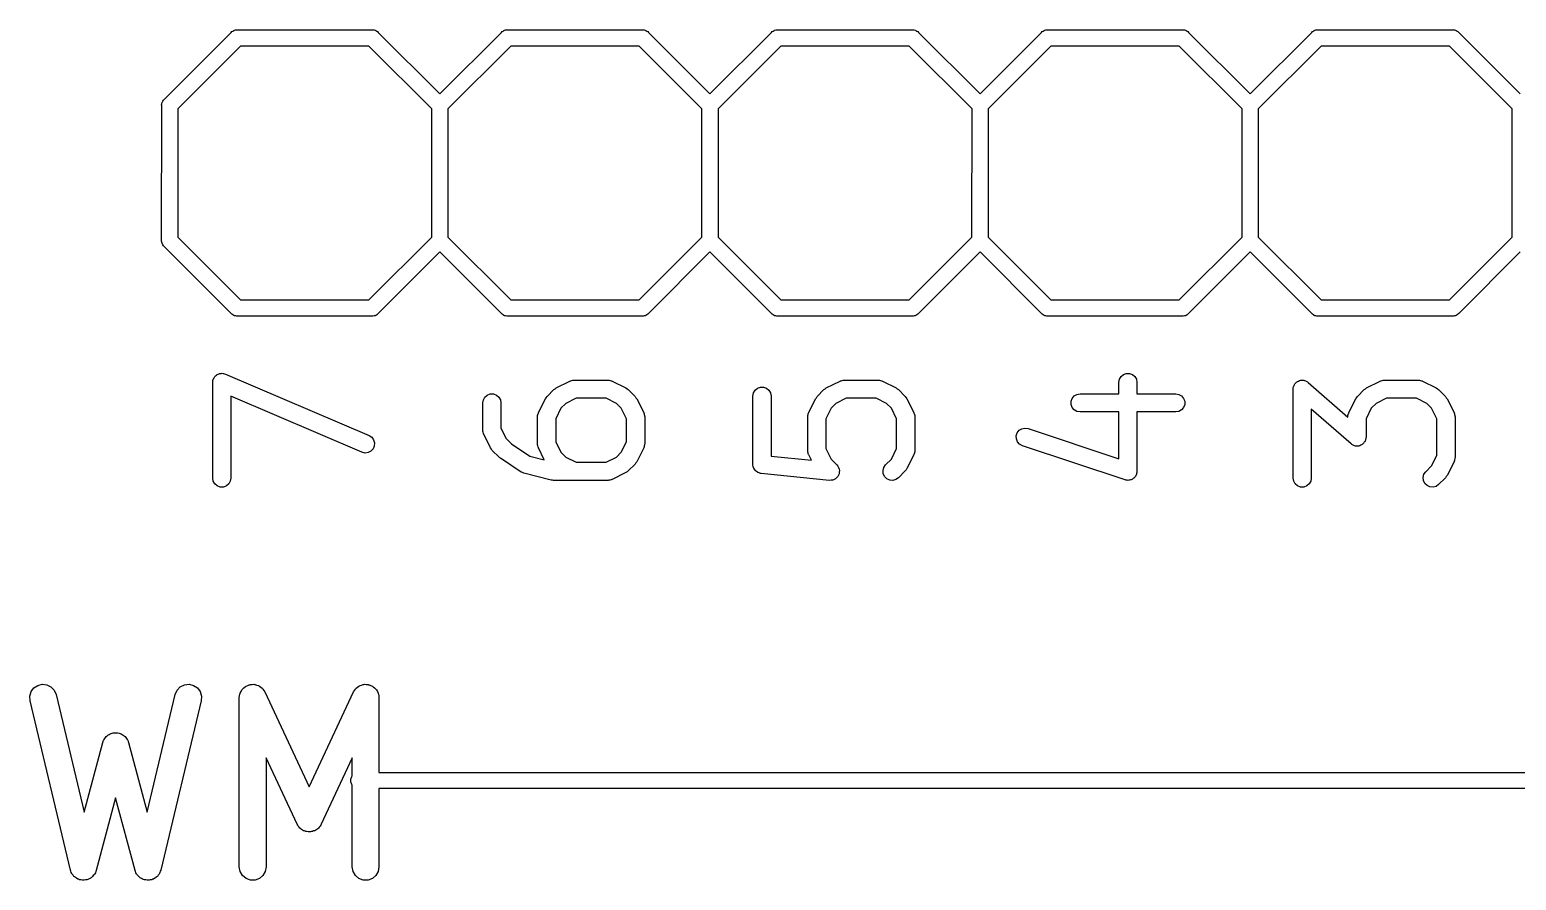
# Model space of a CAD drawing. Extents: x 91 to 202, y -131 to -74.
# Drawn here: x 140.86 to 154.84, y -87.51 to -79.51 of the extents above; entities that cross this region are included whole.
import ezdxf

# ---------------------------------------------------------------- set-up
doc = ezdxf.new("R2010")
doc.units = 0
doc.header["$MEASUREMENT"] = 0
doc.layers.add('BLACK', color=7, linetype='CONTINUOUS')

msp = doc.modelspace()

# ---------------------------------------------------------------- linework, layer by layer
at = {"layer": 'BLACK', "linetype": 'CONTINUOUS'}
for p, q in [((142.125, -80.1696), (142.755, -79.5393)), ((142.755, -79.5393), (142.762, -79.5315)), ((142.762, -79.5315), (142.771, -79.5265)), ((142.771, -79.5265), (142.779, -79.5207)), ((142.779, -79.5207), (142.782, -79.5198)), ((142.782, -79.5198), (142.785, -79.5181)), ((142.785, -79.5181), (142.795, -79.5163)), ((142.795, -79.5163), (142.805, -79.5137)), ((142.805, -79.5137), (142.815, -79.5146)), ((142.815, -79.5146), (144.078, -79.5146)), ((144.078, -79.5146), (144.088, -79.5137)), ((144.088, -79.5137), (144.098, -79.5163)), ((144.098, -79.5163), (144.108, -79.5181)), ((144.108, -79.5181), (144.111, -79.5198)), ((144.111, -79.5198), (144.114, -79.5207)), ((144.114, -79.5207), (144.123, -79.5265)), ((144.123, -79.5265), (144.131, -79.5315)), ((144.131, -79.5315), (144.138, -79.5393)), ((144.138, -79.5393), (144.717, -80.118)), ((144.717, -80.118), (145.295, -79.5393)), ((145.295, -79.5393), (145.302, -79.5315)), ((145.302, -79.5315), (145.311, -79.5265)), ((145.311, -79.5265), (145.319, -79.5207)), ((145.319, -79.5207), (145.322, -79.5198)), ((145.322, -79.5198), (145.325, -79.5181)), ((145.325, -79.5181), (145.335, -79.5163)), ((145.335, -79.5163), (145.345, -79.5137)), ((145.345, -79.5137), (145.355, -79.5146)), ((145.355, -79.5146), (146.618, -79.5146)), ((146.618, -79.5146), (146.628, -79.5137)), ((146.628, -79.5137), (146.638, -79.5163)), ((146.638, -79.5163), (146.648, -79.5181)), ((146.648, -79.5181), (146.651, -79.5198)), ((146.651, -79.5198), (146.654, -79.5207)), ((146.654, -79.5207), (146.663, -79.5265)), ((146.663, -79.5265), (146.671, -79.5315)), ((146.671, -79.5315), (146.678, -79.5393)), ((146.678, -79.5393), (147.257, -80.118)), ((147.257, -80.118), (147.835, -79.5393)), ((147.835, -79.5393), (147.842, -79.5315)), ((147.842, -79.5315), (147.851, -79.5265)), ((147.851, -79.5265), (147.859, -79.5207)), ((147.859, -79.5207), (147.862, -79.5198)), ((147.862, -79.5198), (147.865, -79.5181)), ((147.865, -79.5181), (147.875, -79.5163)), ((147.875, -79.5163), (147.885, -79.5137)), ((147.885, -79.5137), (147.895, -79.5146)), ((147.895, -79.5146), (149.158, -79.5146)), ((149.158, -79.5146), (149.168, -79.5137)), ((149.168, -79.5137), (149.178, -79.5163)), ((149.178, -79.5163), (149.188, -79.5181)), ((149.188, -79.5181), (149.191, -79.5198)), ((149.191, -79.5198), (149.194, -79.5207)), ((149.194, -79.5207), (149.203, -79.5265)), ((149.203, -79.5265), (149.211, -79.5315)), ((149.211, -79.5315), (149.218, -79.5393)), ((149.218, -79.5393), (149.797, -80.118)), ((149.797, -80.118), (150.375, -79.5393)), ((150.375, -79.5393), (150.382, -79.5315)), ((150.382, -79.5315), (150.391, -79.5265)), ((150.391, -79.5265), (150.399, -79.5207)), ((150.399, -79.5207), (150.402, -79.5198)), ((150.402, -79.5198), (150.405, -79.5181)), ((150.405, -79.5181), (150.415, -79.5163)), ((150.415, -79.5163), (150.425, -79.5137)), ((150.425, -79.5137), (150.435, -79.5146)), ((150.435, -79.5146), (151.698, -79.5146)), ((151.698, -79.5146), (151.708, -79.5137)), ((151.708, -79.5137), (151.718, -79.5163)), ((151.718, -79.5163), (151.728, -79.5181)), ((151.728, -79.5181), (151.731, -79.5198)), ((151.731, -79.5198), (151.734, -79.5207)), ((151.734, -79.5207), (151.743, -79.5265)), ((151.743, -79.5265), (151.751, -79.5315)), ((151.751, -79.5315), (151.758, -79.5393)), ((151.758, -79.5393), (152.337, -80.118)), ((152.337, -80.118), (152.915, -79.5393)), ((152.915, -79.5393), (152.922, -79.5315)), ((152.922, -79.5315), (152.931, -79.5265)), ((152.931, -79.5265), (152.939, -79.5207)), ((152.939, -79.5207), (152.942, -79.5198)), ((152.942, -79.5198), (152.945, -79.5181)), ((152.945, -79.5181), (152.955, -79.5163)), ((152.955, -79.5163), (152.965, -79.5137)), ((152.965, -79.5137), (152.975, -79.5146)), ((152.975, -79.5146), (154.238, -79.5146)), ((154.238, -79.5146), (154.248, -79.5137)), ((154.248, -79.5137), (154.258, -79.5163)), ((154.258, -79.5163), (154.268, -79.5181)), ((154.268, -79.5181), (154.271, -79.5198)), ((154.271, -79.5198), (154.274, -79.5207)), ((154.274, -79.5207), (154.283, -79.5265)), ((154.283, -79.5265), (154.291, -79.5315)), ((154.291, -79.5315), (154.298, -79.5393)), ((154.298, -79.5393), (154.877, -80.118)), ((142.843, -79.667), (142.253, -80.2574)), ((144.05, -79.667), (142.843, -79.667)), ((144.641, -80.2574), (144.05, -79.667)), ((145.383, -79.667), (144.793, -80.2574)), ((146.59, -79.667), (145.383, -79.667)), ((147.181, -80.2574), (146.59, -79.667)), ((147.923, -79.667), (147.333, -80.2574)), ((149.13, -79.667), (147.923, -79.667)), ((149.721, -80.2574), (149.13, -79.667)), ((150.463, -79.667), (149.873, -80.2574)), ((151.67, -79.667), (150.463, -79.667)), ((152.261, -80.2574), (151.67, -79.667)), ((153.003, -79.667), (152.413, -80.2574)), ((154.21, -79.667), (153.003, -79.667)), ((154.801, -80.2574), (154.21, -79.667)), ((142.1, -80.2191), (142.102, -80.2093)), ((142.101, -80.2291), (142.1, -80.2191)), ((142.1, -81.4925), (142.101, -80.2291)), ((142.102, -80.2093), (142.104, -80.1993)), ((142.104, -80.1993), (142.106, -80.1964)), ((142.106, -80.1964), (142.107, -80.1931)), ((142.107, -80.1931), (142.112, -80.1848)), ((142.112, -80.1848), (142.117, -80.1761)), ((142.117, -80.1761), (142.125, -80.1696)), ((142.253, -80.2574), (142.253, -81.4642)), ((144.641, -81.4642), (144.641, -80.2574)), ((144.793, -80.2574), (144.793, -81.4642)), ((147.18, -81.4642), (147.181, -80.2574)), ((147.333, -80.2574), (147.333, -81.4642)), ((149.72, -81.4642), (149.721, -80.2574)), ((149.873, -80.2574), (149.873, -81.4642)), ((152.26, -81.4642), (152.261, -80.2574)), ((152.413, -80.2574), (152.413, -81.4642)), ((154.8, -81.4642), (154.801, -80.2574)), ((142.1, -81.5025), (142.1, -81.4925)), ((142.253, -81.4642), (142.843, -82.0546)), ((144.05, -82.0546), (144.641, -81.4642)), ((144.793, -81.4642), (145.383, -82.0546)), ((146.59, -82.0546), (147.18, -81.4642)), ((147.333, -81.4642), (147.923, -82.0546)), ((149.13, -82.0546), (149.72, -81.4642)), ((149.873, -81.4642), (150.463, -82.0546)), ((151.67, -82.0546), (152.26, -81.4642)), ((152.413, -81.4642), (153.003, -82.0546)), ((154.21, -82.0546), (154.8, -81.4642)), ((142.102, -81.5123), (142.1, -81.5025)), ((142.104, -81.5223), (142.102, -81.5123)), ((142.106, -81.5252), (142.104, -81.5223)), ((142.107, -81.5285), (142.106, -81.5252)), ((142.112, -81.5368), (142.107, -81.5285)), ((142.117, -81.5455), (142.112, -81.5368)), ((142.125, -81.552), (142.117, -81.5455)), ((142.755, -82.1823), (142.125, -81.552)), ((144.717, -81.6036), (144.138, -82.1823)), ((145.295, -82.1823), (144.717, -81.6036)), ((147.257, -81.6036), (146.678, -82.1823)), ((147.835, -82.1823), (147.257, -81.6036)), ((149.797, -81.6036), (149.218, -82.1823)), ((150.375, -82.1823), (149.797, -81.6036)), ((152.337, -81.6036), (151.758, -82.1823)), ((152.915, -82.1823), (152.337, -81.6036)), ((154.877, -81.6036), (154.298, -82.1823)), ((142.843, -82.0546), (144.05, -82.0546)), ((145.383, -82.0546), (146.59, -82.0546)), ((147.923, -82.0546), (149.13, -82.0546)), ((150.463, -82.0546), (151.67, -82.0546)), ((153.003, -82.0546), (154.21, -82.0546)), ((142.762, -82.1901), (142.755, -82.1823)), ((142.771, -82.1951), (142.762, -82.1901)), ((142.779, -82.2009), (142.771, -82.1951)), ((144.123, -82.1951), (144.114, -82.2009)), ((144.131, -82.1901), (144.123, -82.1951)), ((144.138, -82.1823), (144.131, -82.1901)), ((145.302, -82.1901), (145.295, -82.1823)), ((145.311, -82.1951), (145.302, -82.1901)), ((145.319, -82.2009), (145.311, -82.1951)), ((146.663, -82.1951), (146.654, -82.2009)), ((146.671, -82.1901), (146.663, -82.1951)), ((146.678, -82.1823), (146.671, -82.1901)), ((147.842, -82.1901), (147.835, -82.1823)), ((147.851, -82.1951), (147.842, -82.1901)), ((147.859, -82.2009), (147.851, -82.1951)), ((149.203, -82.1951), (149.194, -82.2009)), ((149.211, -82.1901), (149.203, -82.1951)), ((149.218, -82.1823), (149.211, -82.1901)), ((150.382, -82.1901), (150.375, -82.1823)), ((150.391, -82.1951), (150.382, -82.1901)), ((150.399, -82.2009), (150.391, -82.1951)), ((151.743, -82.1951), (151.734, -82.2009)), ((151.751, -82.1901), (151.743, -82.1951)), ((151.758, -82.1823), (151.751, -82.1901)), ((152.922, -82.1901), (152.915, -82.1823)), ((152.931, -82.1951), (152.922, -82.1901)), ((152.939, -82.2009), (152.931, -82.1951)), ((154.283, -82.1951), (154.274, -82.2009)), ((154.291, -82.1901), (154.283, -82.1951)), ((154.298, -82.1823), (154.291, -82.1901)), ((142.782, -82.2018), (142.779, -82.2009)), ((142.785, -82.2035), (142.782, -82.2018)), ((142.795, -82.2053), (142.785, -82.2035)), ((142.805, -82.2079), (142.795, -82.2053)), ((142.815, -82.207), (142.805, -82.2079)), ((144.078, -82.207), (142.815, -82.207)), ((144.088, -82.2079), (144.078, -82.207)), ((144.098, -82.2053), (144.088, -82.2079)), ((144.108, -82.2035), (144.098, -82.2053)), ((144.111, -82.2018), (144.108, -82.2035)), ((144.114, -82.2009), (144.111, -82.2018)), ((145.322, -82.2018), (145.319, -82.2009)), ((145.325, -82.2035), (145.322, -82.2018)), ((145.335, -82.2053), (145.325, -82.2035)), ((145.345, -82.2079), (145.335, -82.2053)), ((145.355, -82.207), (145.345, -82.2079)), ((146.618, -82.207), (145.355, -82.207)), ((146.628, -82.2079), (146.618, -82.207)), ((146.638, -82.2053), (146.628, -82.2079)), ((146.648, -82.2035), (146.638, -82.2053)), ((146.651, -82.2018), (146.648, -82.2035)), ((146.654, -82.2009), (146.651, -82.2018)), ((147.862, -82.2018), (147.859, -82.2009)), ((147.865, -82.2035), (147.862, -82.2018)), ((147.875, -82.2053), (147.865, -82.2035)), ((147.885, -82.2079), (147.875, -82.2053)), ((147.895, -82.207), (147.885, -82.2079)), ((149.158, -82.207), (147.895, -82.207)), ((149.168, -82.2079), (149.158, -82.207)), ((149.178, -82.2053), (149.168, -82.2079)), ((149.188, -82.2035), (149.178, -82.2053)), ((149.191, -82.2018), (149.188, -82.2035)), ((149.194, -82.2009), (149.191, -82.2018)), ((150.402, -82.2018), (150.399, -82.2009)), ((150.405, -82.2035), (150.402, -82.2018)), ((150.415, -82.2053), (150.405, -82.2035)), ((150.425, -82.2079), (150.415, -82.2053)), ((150.435, -82.207), (150.425, -82.2079)), ((151.698, -82.207), (150.435, -82.207)), ((151.708, -82.2079), (151.698, -82.207)), ((151.718, -82.2053), (151.708, -82.2079)), ((151.728, -82.2035), (151.718, -82.2053)), ((151.731, -82.2018), (151.728, -82.2035)), ((151.734, -82.2009), (151.731, -82.2018)), ((152.942, -82.2018), (152.939, -82.2009)), ((152.945, -82.2035), (152.942, -82.2018)), ((152.955, -82.2053), (152.945, -82.2035)), ((152.965, -82.2079), (152.955, -82.2053)), ((152.975, -82.207), (152.965, -82.2079)), ((154.238, -82.207), (152.975, -82.207)), ((154.248, -82.2079), (154.238, -82.207)), ((154.258, -82.2053), (154.248, -82.2079)), ((154.268, -82.2035), (154.258, -82.2053)), ((154.271, -82.2018), (154.268, -82.2035)), ((154.274, -82.2009), (154.271, -82.2018)), ((142.623, -82.757), (142.633, -82.7537)), ((142.633, -82.7537), (142.641, -82.7493)), ((142.641, -82.7493), (142.646, -82.7487)), ((142.646, -82.7487), (142.651, -82.7469)), ((142.651, -82.7469), (142.661, -82.7469)), ((142.661, -82.7469), (142.671, -82.7457)), ((142.671, -82.7457), (142.676, -82.7469)), ((142.676, -82.7469), (142.681, -82.7469)), ((142.681, -82.7469), (142.69, -82.7503)), ((142.69, -82.7503), (142.7, -82.7525)), ((142.7, -82.7525), (144.051, -83.3316)), ((151.144, -82.757), (151.172, -82.7469)), ((151.172, -82.7469), (151.202, -82.7469)), ((151.202, -82.7469), (151.23, -82.757)), ((142.581, -82.831), (142.582, -82.8213)), ((142.581, -83.7318), (142.581, -82.831)), ((142.582, -82.8213), (142.583, -82.8115)), ((142.583, -82.8115), (142.585, -82.8068)), ((142.585, -82.8068), (142.586, -82.8018)), ((142.586, -82.8018), (142.591, -82.7933)), ((142.591, -82.7933), (142.595, -82.7842)), ((142.595, -82.7842), (142.598, -82.7805)), ((142.598, -82.7805), (142.601, -82.7761)), ((142.601, -82.7761), (142.608, -82.7698)), ((142.608, -82.7698), (142.615, -82.7626)), ((142.615, -82.7626), (142.619, -82.7603)), ((142.619, -82.7603), (142.623, -82.757)), ((145.789, -82.8993), (145.8, -82.8915)), ((145.8, -82.8915), (145.811, -82.8833)), ((145.811, -82.8833), (145.94, -82.819)), ((145.94, -82.819), (145.945, -82.8176)), ((145.945, -82.8176), (145.949, -82.8151)), ((145.949, -82.8151), (145.959, -82.8134)), ((145.959, -82.8134), (145.968, -82.8105)), ((145.968, -82.8105), (145.973, -82.8108)), ((145.973, -82.8108), (145.978, -82.81)), ((145.978, -82.81), (146.3, -82.81)), ((146.3, -82.81), (146.305, -82.8108)), ((146.305, -82.8108), (146.31, -82.8105)), ((146.31, -82.8105), (146.319, -82.8134)), ((146.319, -82.8134), (146.329, -82.8151)), ((146.329, -82.8151), (146.333, -82.8176)), ((146.333, -82.8176), (146.338, -82.819)), ((146.338, -82.819), (146.467, -82.8833)), ((146.467, -82.8833), (146.478, -82.8915)), ((146.478, -82.8915), (146.489, -82.8993)), ((147.681, -82.9048), (147.703, -82.8857)), ((147.703, -82.8857), (147.731, -82.8756)), ((147.731, -82.8756), (147.761, -82.8756)), ((147.761, -82.8756), (147.789, -82.8857)), ((147.789, -82.8857), (147.811, -82.9048)), ((148.329, -82.8993), (148.34, -82.8915)), ((148.34, -82.8915), (148.351, -82.8833)), ((148.351, -82.8833), (148.48, -82.819)), ((148.48, -82.819), (148.485, -82.8176)), ((148.485, -82.8176), (148.489, -82.8151)), ((148.489, -82.8151), (148.499, -82.8134)), ((148.499, -82.8134), (148.508, -82.8105)), ((148.508, -82.8105), (148.513, -82.8108)), ((148.513, -82.8108), (148.518, -82.81)), ((148.518, -82.81), (148.84, -82.81)), ((148.84, -82.81), (148.845, -82.8108)), ((148.845, -82.8108), (148.85, -82.8105)), ((148.85, -82.8105), (148.859, -82.8134)), ((148.859, -82.8134), (148.869, -82.8151)), ((148.869, -82.8151), (148.873, -82.8176)), ((148.873, -82.8176), (148.878, -82.819)), ((148.878, -82.819), (149.007, -82.8833)), ((149.007, -82.8833), (149.018, -82.8915)), ((149.018, -82.8915), (149.029, -82.8993)), ((151.102, -82.831), (151.107, -82.8018)), ((151.102, -82.9387), (151.102, -82.831)), ((151.107, -82.8018), (151.122, -82.7761)), ((151.122, -82.7761), (151.144, -82.757)), ((151.23, -82.757), (151.252, -82.7761)), ((151.252, -82.7761), (151.267, -82.8018)), ((151.267, -82.8018), (151.272, -82.831)), ((151.272, -82.831), (151.272, -82.9387)), ((152.741, -82.8953), (152.742, -82.8871)), ((152.741, -83.7318), (152.741, -82.8953)), ((152.742, -82.8787), (152.745, -82.8726)), ((152.742, -82.8871), (152.742, -82.8787)), ((152.745, -82.8726), (152.746, -82.8661)), ((152.746, -82.8661), (152.75, -82.8589)), ((152.75, -82.8589), (152.753, -82.8511)), ((152.753, -82.8511), (152.757, -82.8462)), ((152.757, -82.8462), (152.761, -82.8404)), ((152.761, -82.8404), (152.767, -82.8351)), ((152.767, -82.8351), (152.773, -82.8288)), ((152.773, -82.8288), (152.778, -82.8256)), ((152.778, -82.8256), (152.783, -82.8214)), ((152.783, -82.8214), (152.791, -82.8185)), ((152.791, -82.8185), (152.799, -82.8145)), ((152.799, -82.8145), (152.805, -82.8135)), ((152.805, -82.8135), (152.811, -82.8113)), ((152.811, -82.8113), (152.82, -82.8113)), ((152.82, -82.8113), (152.828, -82.81)), ((152.828, -82.81), (152.834, -82.8113)), ((152.834, -82.8113), (152.841, -82.8113)), ((152.841, -82.8113), (152.849, -82.8141)), ((152.849, -82.8141), (152.857, -82.8157)), ((152.857, -82.8157), (152.863, -82.8191)), ((152.863, -82.8191), (152.869, -82.8214)), ((152.869, -82.8214), (152.875, -82.8268)), ((152.875, -82.8268), (152.882, -82.8311)), ((152.882, -82.8311), (153.256, -83.1577)), ((153.409, -82.8993), (153.42, -82.8915)), ((153.42, -82.8915), (153.431, -82.8833)), ((153.431, -82.8833), (153.56, -82.819)), ((153.56, -82.819), (153.565, -82.8176)), ((153.565, -82.8176), (153.569, -82.8151)), ((153.569, -82.8151), (153.579, -82.8134)), ((153.579, -82.8134), (153.588, -82.8105)), ((153.588, -82.8105), (153.593, -82.8108)), ((153.593, -82.8108), (153.598, -82.81)), ((153.598, -82.81), (153.92, -82.81)), ((153.92, -82.81), (153.925, -82.8108)), ((153.925, -82.8108), (153.93, -82.8105)), ((153.93, -82.8105), (153.939, -82.8134)), ((153.939, -82.8134), (153.949, -82.8151)), ((153.949, -82.8151), (153.953, -82.8176)), ((153.953, -82.8176), (153.958, -82.819)), ((153.958, -82.819), (154.087, -82.8833)), ((154.087, -82.8833), (154.098, -82.8915)), ((154.098, -82.8915), (154.109, -82.8993)), ((143.984, -83.4885), (142.751, -82.9604)), ((142.751, -82.9604), (142.751, -83.7318)), ((145.121, -83.024), (145.126, -82.9948)), ((145.121, -83.2814), (145.121, -83.024)), ((145.126, -82.9948), (145.141, -82.9691)), ((145.141, -82.9691), (145.163, -82.9501)), ((145.163, -82.9501), (145.191, -82.94)), ((145.191, -82.94), (145.221, -82.94)), ((145.221, -82.94), (145.249, -82.9501)), ((145.249, -82.9501), (145.271, -82.9691)), ((145.271, -82.9691), (145.286, -82.9948)), ((145.286, -82.9948), (145.291, -83.024)), ((145.291, -83.024), (145.291, -83.2612)), ((145.645, -83.1145), (145.709, -82.9858)), ((145.709, -82.9858), (145.717, -82.9748)), ((145.717, -82.9748), (145.725, -82.9637)), ((145.725, -82.9637), (145.789, -82.8993)), ((145.9, -83.0298), (145.855, -83.0746)), ((145.998, -82.9806), (145.9, -83.0298)), ((146.28, -82.9806), (145.998, -82.9806)), ((146.378, -83.0298), (146.28, -82.9806)), ((146.423, -83.0746), (146.378, -83.0298)), ((146.489, -82.8993), (146.553, -82.9637)), ((146.553, -82.9637), (146.561, -82.9749)), ((146.561, -82.9749), (146.569, -82.9858)), ((146.569, -82.9858), (146.634, -83.1145)), ((147.661, -82.9597), (147.666, -82.9305)), ((147.661, -83.6031), (147.661, -82.9597)), ((147.666, -82.9305), (147.681, -82.9048)), ((147.811, -82.9048), (147.826, -82.9305)), ((147.826, -82.9305), (147.831, -82.9597)), ((147.831, -82.9597), (147.831, -83.5259)), ((148.185, -83.1145), (148.249, -82.9858)), ((148.249, -82.9858), (148.257, -82.9748)), ((148.257, -82.9748), (148.265, -82.9637)), ((148.265, -82.9637), (148.329, -82.8993)), ((148.44, -83.0298), (148.395, -83.0746)), ((148.538, -82.9806), (148.44, -83.0298)), ((148.82, -82.9806), (148.538, -82.9806)), ((148.918, -83.0298), (148.82, -82.9806)), ((148.963, -83.0746), (148.918, -83.0298)), ((149.029, -82.8993), (149.093, -82.9637)), ((149.093, -82.9637), (149.101, -82.9749)), ((149.101, -82.9749), (149.109, -82.9858)), ((149.109, -82.9858), (149.174, -83.1145)), ((150.652, -83.0092), (150.663, -82.9813)), ((150.652, -83.0388), (150.652, -83.0092)), ((150.663, -82.9813), (150.682, -82.9586)), ((150.682, -82.9586), (150.707, -82.9438)), ((150.707, -82.9438), (150.737, -82.9387)), ((150.737, -82.9387), (151.102, -82.9387)), ((151.272, -82.9387), (151.637, -82.9387)), ((151.637, -82.9387), (151.667, -82.9438)), ((151.667, -82.9438), (151.692, -82.9586)), ((151.692, -82.9586), (151.711, -82.9813)), ((151.711, -82.9813), (151.721, -83.0092)), ((151.721, -83.0092), (151.721, -83.0388)), ((153.265, -83.1145), (153.329, -82.9858)), ((153.329, -82.9858), (153.337, -82.9748)), ((153.337, -82.9748), (153.345, -82.9637)), ((153.345, -82.9637), (153.409, -82.8993)), ((153.52, -83.0298), (153.475, -83.0746)), ((153.618, -82.9806), (153.52, -83.0298)), ((153.9, -82.9806), (153.618, -82.9806)), ((153.998, -83.0298), (153.9, -82.9806)), ((154.043, -83.0746), (153.998, -83.0298)), ((154.109, -82.8993), (154.173, -82.9637)), ((154.173, -82.9637), (154.181, -82.9749)), ((154.181, -82.9749), (154.189, -82.9858)), ((154.189, -82.9858), (154.254, -83.1145)), ((145.636, -83.1429), (145.639, -83.1333)), ((145.636, -83.1478), (145.636, -83.1429)), ((145.636, -83.1527), (145.636, -83.1478)), ((145.636, -83.4101), (145.636, -83.1527)), ((145.639, -83.1333), (145.641, -83.1235)), ((145.641, -83.1235), (145.643, -83.1192)), ((145.643, -83.1192), (145.645, -83.1145)), ((145.855, -83.0746), (145.806, -83.1728)), ((145.806, -83.1728), (145.806, -83.3899)), ((146.472, -83.1728), (146.423, -83.0746)), ((146.472, -83.3899), (146.472, -83.1728)), ((146.634, -83.1145), (146.635, -83.1192)), ((146.635, -83.1192), (146.638, -83.1235)), ((146.638, -83.1235), (146.639, -83.1333)), ((146.639, -83.1333), (146.642, -83.1429)), ((146.642, -83.1429), (146.642, -83.1478)), ((146.642, -83.1478), (146.643, -83.1527)), ((146.643, -83.1527), (146.643, -83.4101)), ((148.176, -83.1429), (148.179, -83.1333)), ((148.176, -83.1478), (148.176, -83.1429)), ((148.176, -83.1527), (148.176, -83.1478)), ((148.176, -83.4744), (148.176, -83.1527)), ((148.179, -83.1333), (148.181, -83.1235)), ((148.181, -83.1235), (148.183, -83.1192)), ((148.183, -83.1192), (148.185, -83.1145)), ((148.395, -83.0746), (148.346, -83.1728)), ((148.346, -83.1728), (148.346, -83.4543)), ((149.012, -83.1728), (148.963, -83.0746)), ((149.012, -83.4543), (149.012, -83.1728)), ((149.174, -83.1145), (149.175, -83.1192)), ((149.175, -83.1192), (149.178, -83.1235)), ((149.178, -83.1235), (149.179, -83.1333)), ((149.179, -83.1333), (149.182, -83.1429)), ((149.182, -83.1429), (149.182, -83.1478)), ((149.182, -83.1478), (149.183, -83.1527)), ((149.183, -83.1527), (149.183, -83.4744)), ((150.663, -83.0667), (150.652, -83.0388)), ((150.682, -83.0894), (150.663, -83.0667)), ((150.707, -83.1042), (150.682, -83.0894)), ((150.737, -83.1093), (150.707, -83.1042)), ((151.102, -83.1093), (150.737, -83.1093)), ((151.102, -83.5491), (151.102, -83.1093)), ((151.637, -83.1093), (151.272, -83.1093)), ((151.272, -83.1093), (151.272, -83.6675)), ((151.667, -83.1042), (151.637, -83.1093)), ((151.692, -83.0894), (151.667, -83.1042)), ((151.711, -83.0667), (151.692, -83.0894)), ((151.721, -83.0388), (151.711, -83.0667)), ((153.285, -83.41), (152.911, -83.0834)), ((152.911, -83.0834), (152.911, -83.7318)), ((153.256, -83.1429), (153.259, -83.1333)), ((153.256, -83.1478), (153.256, -83.1429)), ((153.256, -83.1527), (153.256, -83.1478)), ((153.256, -83.1577), (153.256, -83.1527)), ((153.259, -83.1333), (153.261, -83.1235)), ((153.261, -83.1235), (153.263, -83.1192)), ((153.263, -83.1192), (153.265, -83.1145)), ((153.475, -83.0746), (153.426, -83.1728)), ((153.426, -83.1728), (153.426, -83.3457)), ((154.092, -83.1728), (154.043, -83.0746)), ((154.092, -83.5186), (154.092, -83.1728)), ((154.254, -83.1145), (154.255, -83.1192)), ((154.255, -83.1192), (154.258, -83.1235)), ((154.258, -83.1235), (154.259, -83.1333)), ((154.259, -83.1333), (154.262, -83.1429)), ((154.262, -83.1429), (154.262, -83.1478)), ((154.262, -83.1478), (154.263, -83.1527)), ((154.263, -83.1527), (154.263, -83.5388)), ((145.122, -83.2862), (145.121, -83.2814)), ((145.121, -83.2911), (145.122, -83.2862)), ((145.124, -83.3007), (145.121, -83.2911)), ((145.126, -83.3106), (145.124, -83.3007)), ((145.128, -83.3148), (145.126, -83.3106)), ((145.13, -83.3196), (145.128, -83.3148)), ((145.291, -83.2612), (145.341, -83.3595)), ((150.137, -83.3332), (150.147, -83.3051)), ((150.147, -83.3051), (150.165, -83.2819)), ((150.165, -83.2819), (150.19, -83.2664)), ((150.19, -83.2664), (150.219, -83.2604)), ((150.219, -83.2604), (150.249, -83.2648)), ((150.249, -83.2648), (151.102, -83.5491)), ((144.051, -83.3316), (144.076, -83.3479)), ((144.076, -83.3479), (144.094, -83.3716)), ((144.1, -83.4296), (144.089, -83.4568)), ((144.094, -83.3716), (144.102, -83.4)), ((144.102, -83.4), (144.1, -83.4296)), ((145.194, -83.4482), (145.13, -83.3196)), ((145.202, -83.4592), (145.194, -83.4482)), ((145.341, -83.3595), (145.389, -83.4081)), ((145.389, -83.4081), (145.563, -83.5239)), ((145.636, -83.4149), (145.636, -83.4101)), ((145.636, -83.4198), (145.636, -83.4149)), ((145.639, -83.4294), (145.636, -83.4198)), ((145.641, -83.4393), (145.639, -83.4294)), ((145.643, -83.4435), (145.641, -83.4393)), ((145.645, -83.4482), (145.643, -83.4435)), ((145.699, -83.558), (145.645, -83.4482)), ((145.806, -83.3899), (145.855, -83.4882)), ((146.423, -83.4882), (146.472, -83.3899)), ((146.634, -83.4482), (146.569, -83.5769)), ((146.635, -83.4435), (146.634, -83.4482)), ((146.638, -83.4393), (146.635, -83.4435)), ((146.639, -83.4294), (146.638, -83.4393)), ((146.642, -83.4198), (146.639, -83.4294)), ((146.643, -83.4101), (146.642, -83.4149)), ((146.642, -83.4149), (146.642, -83.4198)), ((148.346, -83.4543), (148.395, -83.5526)), ((148.963, -83.5526), (149.012, -83.4543)), ((150.138, -83.3628), (150.137, -83.3332)), ((150.149, -83.3904), (150.138, -83.3628)), ((150.169, -83.4126), (150.149, -83.3904)), ((150.195, -83.4267), (150.169, -83.4126)), ((151.16, -83.7484), (150.195, -83.4267)), ((153.292, -83.4143), (153.285, -83.41)), ((153.298, -83.4196), (153.292, -83.4143)), ((153.304, -83.4219), (153.298, -83.4196)), ((153.31, -83.4253), (153.304, -83.4219)), ((153.318, -83.4269), (153.31, -83.4253)), ((153.326, -83.4298), (153.318, -83.4269)), ((153.333, -83.4298), (153.326, -83.4298)), ((153.339, -83.4311), (153.333, -83.4298)), ((153.347, -83.4298), (153.339, -83.4311)), ((153.356, -83.4298), (153.347, -83.4298)), ((153.362, -83.4275), (153.356, -83.4298)), ((153.368, -83.4265), (153.362, -83.4275)), ((153.376, -83.4225), (153.368, -83.4265)), ((153.384, -83.4196), (153.376, -83.4225)), ((153.389, -83.4154), (153.384, -83.4196)), ((153.394, -83.4122), (153.389, -83.4154)), ((153.4, -83.406), (153.394, -83.4122)), ((153.406, -83.4006), (153.4, -83.406)), ((153.41, -83.3949), (153.406, -83.4006)), ((153.414, -83.3899), (153.41, -83.3949)), ((153.417, -83.3821), (153.414, -83.3899)), ((153.421, -83.3749), (153.417, -83.3821)), ((153.422, -83.3684), (153.421, -83.3749)), ((153.425, -83.3623), (153.422, -83.3684)), ((153.426, -83.3457), (153.425, -83.3539)), ((153.425, -83.3539), (153.425, -83.3623)), ((144.013, -83.4953), (143.984, -83.4885)), ((144.042, -83.4918), (144.013, -83.4953)), ((144.068, -83.4784), (144.042, -83.4918)), ((144.089, -83.4568), (144.068, -83.4784)), ((145.21, -83.4704), (145.202, -83.4592)), ((145.274, -83.5348), (145.21, -83.4704)), ((145.281, -83.5396), (145.274, -83.5348)), ((145.287, -83.5454), (145.281, -83.5396)), ((145.48, -83.6741), (145.287, -83.5454)), ((145.563, -83.5239), (145.699, -83.558)), ((145.855, -83.4882), (145.9, -83.533)), ((145.9, -83.533), (145.998, -83.5821)), ((145.998, -83.5821), (146.28, -83.5821)), ((146.28, -83.5821), (146.378, -83.533)), ((146.378, -83.533), (146.423, -83.4882)), ((146.561, -83.5879), (146.553, -83.5991)), ((146.569, -83.5769), (146.561, -83.5879)), ((147.831, -83.5259), (148.21, -83.5638)), ((148.176, -83.4793), (148.176, -83.4744)), ((148.176, -83.4842), (148.176, -83.4793)), ((148.179, -83.4938), (148.176, -83.4842)), ((148.181, -83.5036), (148.179, -83.4938)), ((148.183, -83.5079), (148.181, -83.5036)), ((148.185, -83.5126), (148.183, -83.5079)), ((148.21, -83.5638), (148.185, -83.5126)), ((148.395, -83.5526), (148.45, -83.6071)), ((148.908, -83.6071), (148.963, -83.5526)), ((149.174, -83.5126), (149.109, -83.6413)), ((149.175, -83.5079), (149.174, -83.5126)), ((149.178, -83.5036), (149.175, -83.5079)), ((149.179, -83.4938), (149.178, -83.5036)), ((149.182, -83.4842), (149.179, -83.4938)), ((149.183, -83.4744), (149.182, -83.4793)), ((149.182, -83.4793), (149.182, -83.4842)), ((154.043, -83.6169), (154.092, -83.5186)), ((154.254, -83.5769), (154.189, -83.7056)), ((154.255, -83.5722), (154.254, -83.5769)), ((154.258, -83.568), (154.255, -83.5722)), ((154.259, -83.5581), (154.258, -83.568)), ((154.262, -83.5485), (154.259, -83.5581)), ((154.263, -83.5388), (154.262, -83.5436)), ((154.262, -83.5436), (154.262, -83.5485)), ((142.586, -83.761), (142.581, -83.7318)), ((142.751, -83.7318), (142.746, -83.761)), ((145.494, -83.68), (145.48, -83.6741)), ((145.507, -83.6859), (145.494, -83.68)), ((145.764, -83.7503), (145.507, -83.6859)), ((146.467, -83.6795), (146.338, -83.7438)), ((146.478, -83.6713), (146.467, -83.6795)), ((146.489, -83.6635), (146.478, -83.6713)), ((146.553, -83.5991), (146.489, -83.6635)), ((147.661, -83.6063), (147.661, -83.6031)), ((147.661, -83.6095), (147.661, -83.6063)), ((147.664, -83.6208), (147.661, -83.6095)), ((147.666, -83.6323), (147.664, -83.6208)), ((147.667, -83.6351), (147.666, -83.6323)), ((147.668, -83.6382), (147.667, -83.6351)), ((147.675, -83.6479), (147.668, -83.6382)), ((147.681, -83.658), (147.675, -83.6479)), ((147.683, -83.66), (147.681, -83.658)), ((147.685, -83.6627), (147.683, -83.66)), ((147.694, -83.6695), (147.685, -83.6627)), ((147.703, -83.677), (147.694, -83.6695)), ((147.706, -83.6781), (147.703, -83.677)), ((147.709, -83.68), (147.706, -83.6781)), ((147.72, -83.6832), (147.709, -83.68)), ((147.731, -83.6872), (147.72, -83.6832)), ((147.734, -83.6872), (147.731, -83.6872)), ((147.738, -83.688), (147.734, -83.6872)), ((148.381, -83.7524), (147.738, -83.688)), ((148.449, -83.7273), (148.438, -83.7374)), ((148.459, -83.7173), (148.449, -83.7273)), ((148.45, -83.6071), (148.45, -83.6076)), ((148.45, -83.6076), (148.451, -83.6079)), ((148.451, -83.6079), (148.459, -83.6197)), ((148.459, -83.6197), (148.467, -83.6314)), ((148.465, -83.7035), (148.459, -83.7164)), ((148.459, -83.7164), (148.459, -83.7168)), ((148.459, -83.7168), (148.459, -83.7173)), ((148.472, -83.6906), (148.465, -83.7035)), ((148.467, -83.6314), (148.467, -83.6319)), ((148.467, -83.6319), (148.467, -83.6324)), ((148.467, -83.6324), (148.471, -83.6462)), ((148.471, -83.6462), (148.475, -83.66)), ((148.473, -83.6753), (148.472, -83.6896)), ((148.472, -83.6896), (148.472, -83.69)), ((148.472, -83.69), (148.472, -83.6906)), ((148.475, -83.6611), (148.473, -83.6753)), ((148.475, -83.66), (148.475, -83.6606)), ((148.475, -83.6606), (148.475, -83.6611)), ((148.884, -83.66), (148.891, -83.6314)), ((148.886, -83.6896), (148.884, -83.66)), ((148.899, -83.7164), (148.886, -83.6896)), ((148.891, -83.6314), (148.908, -83.6071)), ((148.92, -83.7374), (148.899, -83.7164)), ((149.029, -83.7278), (149.005, -83.7448)), ((149.093, -83.6635), (149.029, -83.7278)), ((149.101, -83.6523), (149.093, -83.6635)), ((149.109, -83.6413), (149.101, -83.6523)), ((151.244, -83.7313), (151.236, -83.7358)), ((151.247, -83.7264), (151.244, -83.7313)), ((151.252, -83.7223), (151.247, -83.7264)), ((151.257, -83.7149), (151.252, -83.7223)), ((151.262, -83.7081), (151.257, -83.7149)), ((151.264, -83.7021), (151.262, -83.7081)), ((151.267, -83.6967), (151.264, -83.7021)), ((151.269, -83.6882), (151.267, -83.6967)), ((151.271, -83.68), (151.269, -83.6882)), ((151.272, -83.6675), (151.271, -83.6737)), ((151.271, -83.6737), (151.271, -83.68)), ((152.746, -83.761), (152.741, -83.7318)), ((152.911, -83.7318), (152.906, -83.761)), ((153.964, -83.7244), (153.971, -83.6957)), ((153.966, -83.7539), (153.964, -83.7244)), ((153.971, -83.6957), (153.988, -83.6715)), ((153.988, -83.6715), (154.043, -83.6169)), ((154.173, -83.7278), (154.109, -83.7922)), ((154.181, -83.7166), (154.173, -83.7278)), ((154.189, -83.7056), (154.181, -83.7166)), ((142.601, -83.7867), (142.586, -83.761)), ((142.623, -83.8057), (142.601, -83.7867)), ((142.651, -83.8159), (142.623, -83.8057)), ((142.681, -83.8159), (142.651, -83.8159)), ((142.709, -83.8057), (142.681, -83.8159)), ((142.731, -83.7867), (142.709, -83.8057)), ((142.746, -83.761), (142.731, -83.7867)), ((145.775, -83.751), (145.764, -83.7503)), ((145.785, -83.7528), (145.775, -83.751)), ((146.3, -83.7528), (145.785, -83.7528)), ((146.305, -83.752), (146.3, -83.7528)), ((146.31, -83.7522), (146.305, -83.752)), ((146.319, -83.7494), (146.31, -83.7522)), ((146.329, -83.7477), (146.319, -83.7494)), ((146.333, -83.7452), (146.329, -83.7477)), ((146.338, -83.7438), (146.333, -83.7452)), ((148.382, -83.7523), (148.381, -83.7524)), ((148.396, -83.7512), (148.382, -83.7525)), ((148.382, -83.7525), (148.382, -83.7523)), ((148.411, -83.7502), (148.396, -83.7512)), ((148.412, -83.7499), (148.411, -83.7499)), ((148.411, -83.7499), (148.411, -83.7502)), ((148.425, -83.7439), (148.412, -83.7499)), ((148.438, -83.738), (148.425, -83.7439)), ((148.438, -83.7374), (148.438, -83.7376)), ((148.438, -83.7376), (148.438, -83.738)), ((148.947, -83.7499), (148.92, -83.7374)), ((148.976, -83.7525), (148.947, -83.7499)), ((149.005, -83.7448), (148.976, -83.7525)), ((151.166, -83.7494), (151.16, -83.7484)), ((151.172, -83.7515), (151.166, -83.7494)), ((151.181, -83.7515), (151.172, -83.7515)), ((151.189, -83.7528), (151.181, -83.7515)), ((151.195, -83.7515), (151.189, -83.7528)), ((151.202, -83.7515), (151.195, -83.7515)), ((151.21, -83.7486), (151.202, -83.7515)), ((151.218, -83.7468), (151.21, -83.7486)), ((151.224, -83.7435), (151.218, -83.7468)), ((151.23, -83.7414), (151.224, -83.7435)), ((151.236, -83.7358), (151.23, -83.7414)), ((152.761, -83.7867), (152.746, -83.761)), ((152.783, -83.8057), (152.761, -83.7867)), ((152.811, -83.8159), (152.783, -83.8057)), ((152.841, -83.8159), (152.811, -83.8159)), ((152.869, -83.8057), (152.841, -83.8159)), ((152.891, -83.7867), (152.869, -83.8057)), ((152.906, -83.761), (152.891, -83.7867)), ((153.979, -83.7808), (153.966, -83.7539)), ((154, -83.8017), (153.979, -83.7808)), ((154.027, -83.8142), (154, -83.8017)), ((154.056, -83.8168), (154.027, -83.8142)), ((154.085, -83.8092), (154.056, -83.8168)), ((154.109, -83.7922), (154.085, -83.8092)), ((140.899, -85.705), (140.935, -85.681)), ((140.935, -85.681), (140.978, -85.6709)), ((140.978, -85.6709), (141.021, -85.6759)), ((141.021, -85.6759), (141.06, -85.6955)), ((142.275, -85.6955), (142.314, -85.6759)), ((142.314, -85.6759), (142.358, -85.6709)), ((142.358, -85.6709), (142.4, -85.681)), ((142.4, -85.681), (142.437, -85.705)), ((142.885, -85.6934), (142.89, -85.6911)), ((142.89, -85.6911), (142.894, -85.6875)), ((142.894, -85.6875), (142.91, -85.6819)), ((142.91, -85.6819), (142.924, -85.6749)), ((142.924, -85.6749), (142.93, -85.6745)), ((142.93, -85.6745), (142.935, -85.6726)), ((142.935, -85.6726), (142.952, -85.6726)), ((142.952, -85.6726), (142.968, -85.6711)), ((142.968, -85.6711), (142.973, -85.6726)), ((142.973, -85.6726), (142.979, -85.6726)), ((142.979, -85.6726), (142.994, -85.6782)), ((142.994, -85.6782), (143.01, -85.6824)), ((143.01, -85.6824), (143.015, -85.6856)), ((143.015, -85.6856), (143.02, -85.6875)), ((143.02, -85.6875), (143.032, -85.698)), ((143.943, -85.698), (143.956, -85.6875)), ((143.956, -85.6875), (143.961, -85.6856)), ((143.961, -85.6856), (143.966, -85.6824)), ((143.966, -85.6824), (143.981, -85.6782)), ((143.981, -85.6782), (143.997, -85.6726)), ((143.997, -85.6726), (144.002, -85.6726)), ((144.002, -85.6726), (144.008, -85.6711)), ((144.008, -85.6711), (144.024, -85.6726)), ((144.024, -85.6726), (144.041, -85.6726)), ((144.041, -85.6726), (144.046, -85.6745)), ((144.046, -85.6745), (144.051, -85.6749)), ((144.051, -85.6749), (144.066, -85.6819)), ((144.066, -85.6819), (144.082, -85.6875)), ((144.082, -85.6875), (144.086, -85.6911)), ((144.086, -85.6911), (144.091, -85.6934)), ((140.86, -85.7819), (140.873, -85.7401)), ((140.863, -85.8255), (140.86, -85.7819)), ((141.242, -87.4181), (140.863, -85.8255)), ((140.873, -85.7401), (140.899, -85.705)), ((141.06, -85.6955), (141.09, -85.7272)), ((141.09, -85.7272), (141.108, -85.7673)), ((141.108, -85.7673), (141.371, -86.8751)), ((141.964, -86.8751), (142.228, -85.7673)), ((142.473, -85.8255), (142.093, -87.4181)), ((142.228, -85.7673), (142.245, -85.7272)), ((142.245, -85.7272), (142.275, -85.6955)), ((142.437, -85.705), (142.463, -85.7401)), ((142.463, -85.7401), (142.475, -85.7819)), ((142.475, -85.7819), (142.473, -85.8255)), ((142.831, -85.7964), (142.834, -85.7802)), ((142.831, -87.389), (142.831, -85.7964)), ((142.834, -85.7802), (142.836, -85.7639)), ((142.836, -85.7639), (142.838, -85.7588)), ((142.838, -85.7588), (142.839, -85.7534)), ((142.839, -85.7534), (142.847, -85.7392)), ((142.847, -85.7392), (142.854, -85.7243)), ((142.854, -85.7243), (142.858, -85.7204)), ((142.858, -85.7204), (142.861, -85.7156)), ((142.861, -85.7156), (142.873, -85.705)), ((142.873, -85.705), (142.885, -85.6934)), ((143.032, -85.698), (143.046, -85.7075)), ((143.046, -85.7075), (143.049, -85.712)), ((143.049, -85.712), (143.053, -85.7156)), ((143.053, -85.7156), (143.062, -85.7298)), ((143.062, -85.7298), (143.071, -85.7432)), ((143.071, -85.7432), (143.488, -86.6366)), ((143.488, -86.6366), (143.905, -85.7432)), ((143.905, -85.7432), (143.914, -85.7298)), ((143.914, -85.7298), (143.922, -85.7156)), ((143.922, -85.7156), (143.927, -85.712)), ((143.927, -85.712), (143.93, -85.7075)), ((143.93, -85.7075), (143.943, -85.698)), ((144.091, -85.6934), (144.102, -85.705)), ((144.102, -85.705), (144.115, -85.7156)), ((144.115, -85.7156), (144.118, -85.7204)), ((144.118, -85.7204), (144.122, -85.7243)), ((144.122, -85.7243), (144.129, -85.7392)), ((144.129, -85.7392), (144.137, -85.7534)), ((144.137, -85.7534), (144.138, -85.7588)), ((144.138, -85.7588), (144.14, -85.7639)), ((144.14, -85.7639), (144.142, -85.7802)), ((144.142, -85.7802), (144.144, -85.7964)), ((144.144, -85.7964), (144.144, -86.5008)), ((141.371, -86.8751), (141.546, -86.219)), ((141.546, -86.219), (141.551, -86.2089)), ((141.551, -86.2089), (141.554, -86.1981)), ((141.554, -86.1981), (141.56, -86.1893)), ((141.56, -86.1893), (141.565, -86.1794)), ((141.565, -86.1794), (141.573, -86.1715)), ((141.573, -86.1715), (141.579, -86.1624)), ((141.579, -86.1624), (141.588, -86.1562)), ((141.588, -86.1562), (141.596, -86.1485)), ((141.596, -86.1485), (141.606, -86.1438)), ((141.606, -86.1438), (141.615, -86.1374)), ((141.615, -86.1374), (141.625, -86.1346)), ((141.625, -86.1346), (141.635, -86.13)), ((141.635, -86.13), (141.646, -86.129)), ((141.646, -86.129), (141.657, -86.1261)), ((141.657, -86.1261), (141.668, -86.1271)), ((141.668, -86.1271), (141.679, -86.1261)), ((141.679, -86.1261), (141.689, -86.129)), ((141.689, -86.129), (141.7, -86.13)), ((141.7, -86.13), (141.71, -86.1346)), ((141.71, -86.1346), (141.721, -86.1374)), ((141.721, -86.1374), (141.73, -86.1438)), ((141.73, -86.1438), (141.74, -86.1485)), ((141.74, -86.1485), (141.748, -86.1562)), ((141.748, -86.1562), (141.757, -86.1624)), ((141.757, -86.1624), (141.763, -86.1715)), ((141.763, -86.1715), (141.771, -86.1794)), ((141.771, -86.1794), (141.775, -86.1893)), ((141.775, -86.1893), (141.782, -86.1981)), ((141.782, -86.1981), (141.785, -86.2089)), ((141.785, -86.2089), (141.789, -86.219)), ((141.789, -86.219), (141.964, -86.8751)), ((143.374, -86.9871), (143.083, -86.3631)), ((143.083, -86.3631), (143.083, -87.389)), ((143.893, -86.3631), (143.602, -86.9871)), ((143.893, -86.5327), (143.893, -86.3631)), ((144.144, -86.5008), (155.1, -86.5008)), ((143.88, -86.5626), (143.889, -86.5377)), ((143.88, -86.589), (143.88, -86.5626)), ((143.889, -86.6139), (143.88, -86.589)), ((143.889, -86.5377), (143.893, -86.5327)), ((143.893, -86.6189), (143.889, -86.6139)), ((143.893, -87.389), (143.893, -86.6189)), ((155.127, -86.6508), (144.144, -86.6508)), ((144.144, -86.6508), (144.144, -87.389)), ((141.668, -86.7394), (141.486, -87.4214)), ((141.85, -87.4214), (141.668, -86.7394)), ((143.38, -86.9961), (143.374, -86.9871)), ((143.385, -87.006), (143.38, -86.9961)), ((143.393, -87.0138), (143.385, -87.006)), ((143.399, -87.0229), (143.393, -87.0138)), ((143.408, -87.0292), (143.399, -87.0229)), ((143.416, -87.0369), (143.408, -87.0292)), ((143.426, -87.0416), (143.416, -87.0369)), ((143.435, -87.0479), (143.426, -87.0416)), ((143.445, -87.0507), (143.435, -87.0479)), ((143.455, -87.0554), (143.445, -87.0507)), ((143.466, -87.0563), (143.455, -87.0554)), ((143.477, -87.0592), (143.466, -87.0563)), ((143.488, -87.0582), (143.477, -87.0592)), ((143.499, -87.0592), (143.488, -87.0582)), ((143.509, -87.0563), (143.499, -87.0592)), ((143.52, -87.0554), (143.509, -87.0563)), ((143.53, -87.0507), (143.52, -87.0554)), ((143.541, -87.0479), (143.53, -87.0507)), ((143.55, -87.0416), (143.541, -87.0479)), ((143.56, -87.0369), (143.55, -87.0416)), ((143.568, -87.0292), (143.56, -87.0369)), ((143.577, -87.0229), (143.568, -87.0292)), ((143.583, -87.0138), (143.577, -87.0229)), ((143.591, -87.006), (143.583, -87.0138)), ((143.596, -86.9961), (143.591, -87.006)), ((143.602, -86.9871), (143.596, -86.9961)), ((141.247, -87.4299), (141.242, -87.4181)), ((141.251, -87.4422), (141.247, -87.4299)), ((141.256, -87.4497), (141.251, -87.4422)), ((141.259, -87.4582), (141.256, -87.4497)), ((141.268, -87.4675), (141.259, -87.4582)), ((141.276, -87.478), (141.268, -87.4675)), ((141.283, -87.4832), (141.276, -87.478)), ((141.289, -87.4899), (141.283, -87.4832)), ((141.301, -87.4956), (141.289, -87.4899)), ((141.311, -87.503), (141.301, -87.4956)), ((141.32, -87.5053), (141.311, -87.503)), ((141.328, -87.5094), (141.32, -87.5053)), ((141.405, -87.5065), (141.397, -87.5104)), ((141.414, -87.5044), (141.405, -87.5065)), ((141.425, -87.4973), (141.414, -87.5044)), ((141.437, -87.4919), (141.425, -87.4973)), ((141.443, -87.4854), (141.437, -87.4919)), ((141.451, -87.4803), (141.443, -87.4854)), ((141.458, -87.47), (141.451, -87.4803)), ((141.468, -87.461), (141.458, -87.47)), ((141.471, -87.4526), (141.468, -87.461)), ((141.477, -87.4453), (141.471, -87.4526)), ((141.481, -87.433), (141.477, -87.4453)), ((141.486, -87.4214), (141.481, -87.433)), ((141.855, -87.433), (141.85, -87.4214)), ((141.859, -87.4453), (141.855, -87.433)), ((141.864, -87.4526), (141.859, -87.4453)), ((141.868, -87.461), (141.864, -87.4526)), ((141.877, -87.47), (141.868, -87.461)), ((141.885, -87.4803), (141.877, -87.47)), ((141.892, -87.4854), (141.885, -87.4803)), ((141.899, -87.4919), (141.892, -87.4854)), ((141.91, -87.4973), (141.899, -87.4919)), ((141.921, -87.5044), (141.91, -87.4973)), ((141.93, -87.5065), (141.921, -87.5044)), ((141.938, -87.5104), (141.93, -87.5065)), ((142.015, -87.5053), (142.007, -87.5094)), ((142.024, -87.503), (142.015, -87.5053)), ((142.035, -87.4956), (142.024, -87.503)), ((142.046, -87.4899), (142.035, -87.4956)), ((142.052, -87.4832), (142.046, -87.4899)), ((142.06, -87.478), (142.052, -87.4832)), ((142.067, -87.4675), (142.06, -87.478)), ((142.076, -87.4582), (142.067, -87.4675)), ((142.08, -87.4497), (142.076, -87.4582)), ((142.085, -87.4422), (142.08, -87.4497)), ((142.088, -87.4299), (142.085, -87.4422)), ((142.093, -87.4181), (142.088, -87.4299)), ((142.839, -87.432), (142.831, -87.389)), ((142.861, -87.4698), (142.839, -87.432)), ((142.894, -87.4978), (142.861, -87.4698)), ((142.935, -87.5128), (142.894, -87.4978)), ((143.02, -87.4978), (142.979, -87.5128)), ((143.053, -87.4698), (143.02, -87.4978)), ((143.075, -87.432), (143.053, -87.4698)), ((143.083, -87.389), (143.075, -87.432)), ((143.901, -87.432), (143.893, -87.389)), ((143.922, -87.4698), (143.901, -87.432)), ((143.956, -87.4978), (143.922, -87.4698)), ((143.997, -87.5128), (143.956, -87.4978)), ((144.082, -87.4978), (144.041, -87.5128)), ((144.115, -87.4698), (144.082, -87.4978)), ((144.137, -87.432), (144.115, -87.4698)), ((144.144, -87.389), (144.137, -87.432)), ((141.341, -87.5109), (141.328, -87.5094)), ((141.354, -87.5142), (141.341, -87.5109)), ((141.363, -87.5134), (141.354, -87.5142)), ((141.372, -87.5145), (141.363, -87.5134)), ((141.384, -87.5115), (141.372, -87.5145)), ((141.397, -87.5104), (141.384, -87.5115)), ((141.951, -87.5115), (141.938, -87.5104)), ((141.964, -87.5145), (141.951, -87.5115)), ((141.973, -87.5134), (141.964, -87.5145)), ((141.982, -87.5142), (141.973, -87.5134)), ((141.994, -87.5109), (141.982, -87.5142)), ((142.007, -87.5094), (141.994, -87.5109)), ((142.979, -87.5128), (142.935, -87.5128)), ((144.041, -87.5128), (143.997, -87.5128))]:
    msp.add_line(p, q, dxfattribs=at)

doc.saveas('drawing.dxf')
